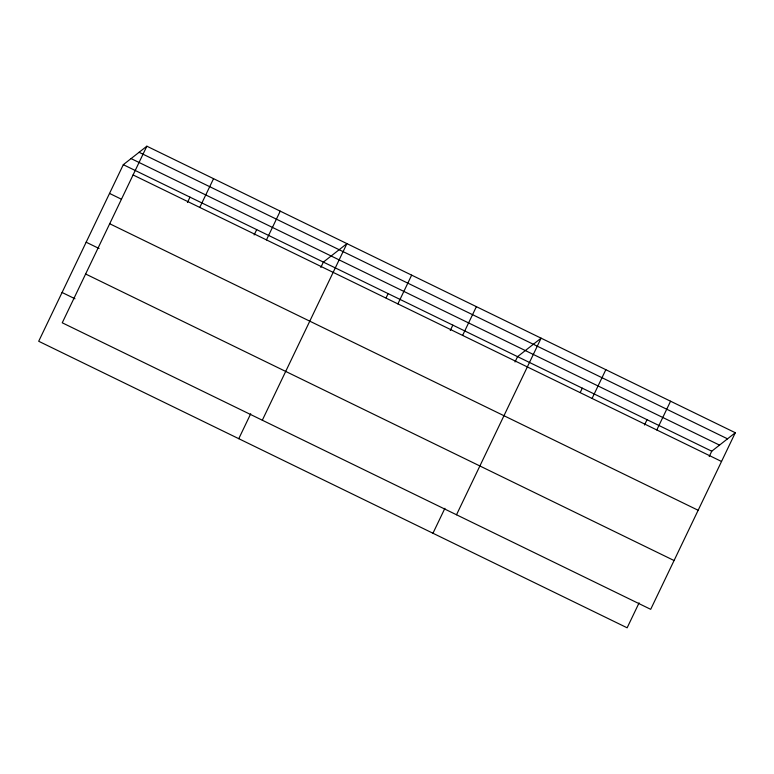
<?xml version="1.0" encoding="UTF-8"?>
<svg xmlns="http://www.w3.org/2000/svg" width="774" height="774" viewBox="0 0 774 774"><rect width="100%" height="100%" fill="white"/><g stroke="black" fill="none" stroke-linecap="round" stroke-linejoin="round"><path stroke-width="1.16" d="M146.857 146.199L62.249 322.797L650.692 609.322L735.3 432.734L146.857 146.199L123.308 164.678L38.7 341.266L627.143 627.801L639.092 602.859M187.453 202.469L189.998 197.147M199.769 207.422L213.547 178.678M254.143 234.948L256.687 229.626M266.459 239.901L280.236 211.147M238.769 438.694L250.718 413.751M320.833 267.417L323.377 262.096L346.926 243.626L262.318 420.214M386.071 297.874L388.113 293.617M397.884 303.892L411.652 275.138M450.284 330.459L452.838 325.128M462.61 335.403L476.387 306.659M432.956 533.247L444.905 508.305M515.02 361.971L517.564 356.65L541.113 338.18L456.505 514.768M580.258 392.428L582.3 388.171M592.071 398.446L605.839 369.691M644.471 425.013L647.025 419.682M656.797 429.957L670.574 401.213M709.207 456.525L711.751 451.203L735.3 432.734M139.088 152.294L727.531 438.829M131.077 158.583L719.52 445.108M123.308 164.678L711.751 451.203M133.08 174.953L721.523 461.478M109.531 193.423L121.363 199.189M109.705 223.744L698.148 510.269M86.156 242.214L99.072 248.502M85.624 274.006L674.067 560.531M62.075 292.485L74.981 298.764"/></g></svg>
